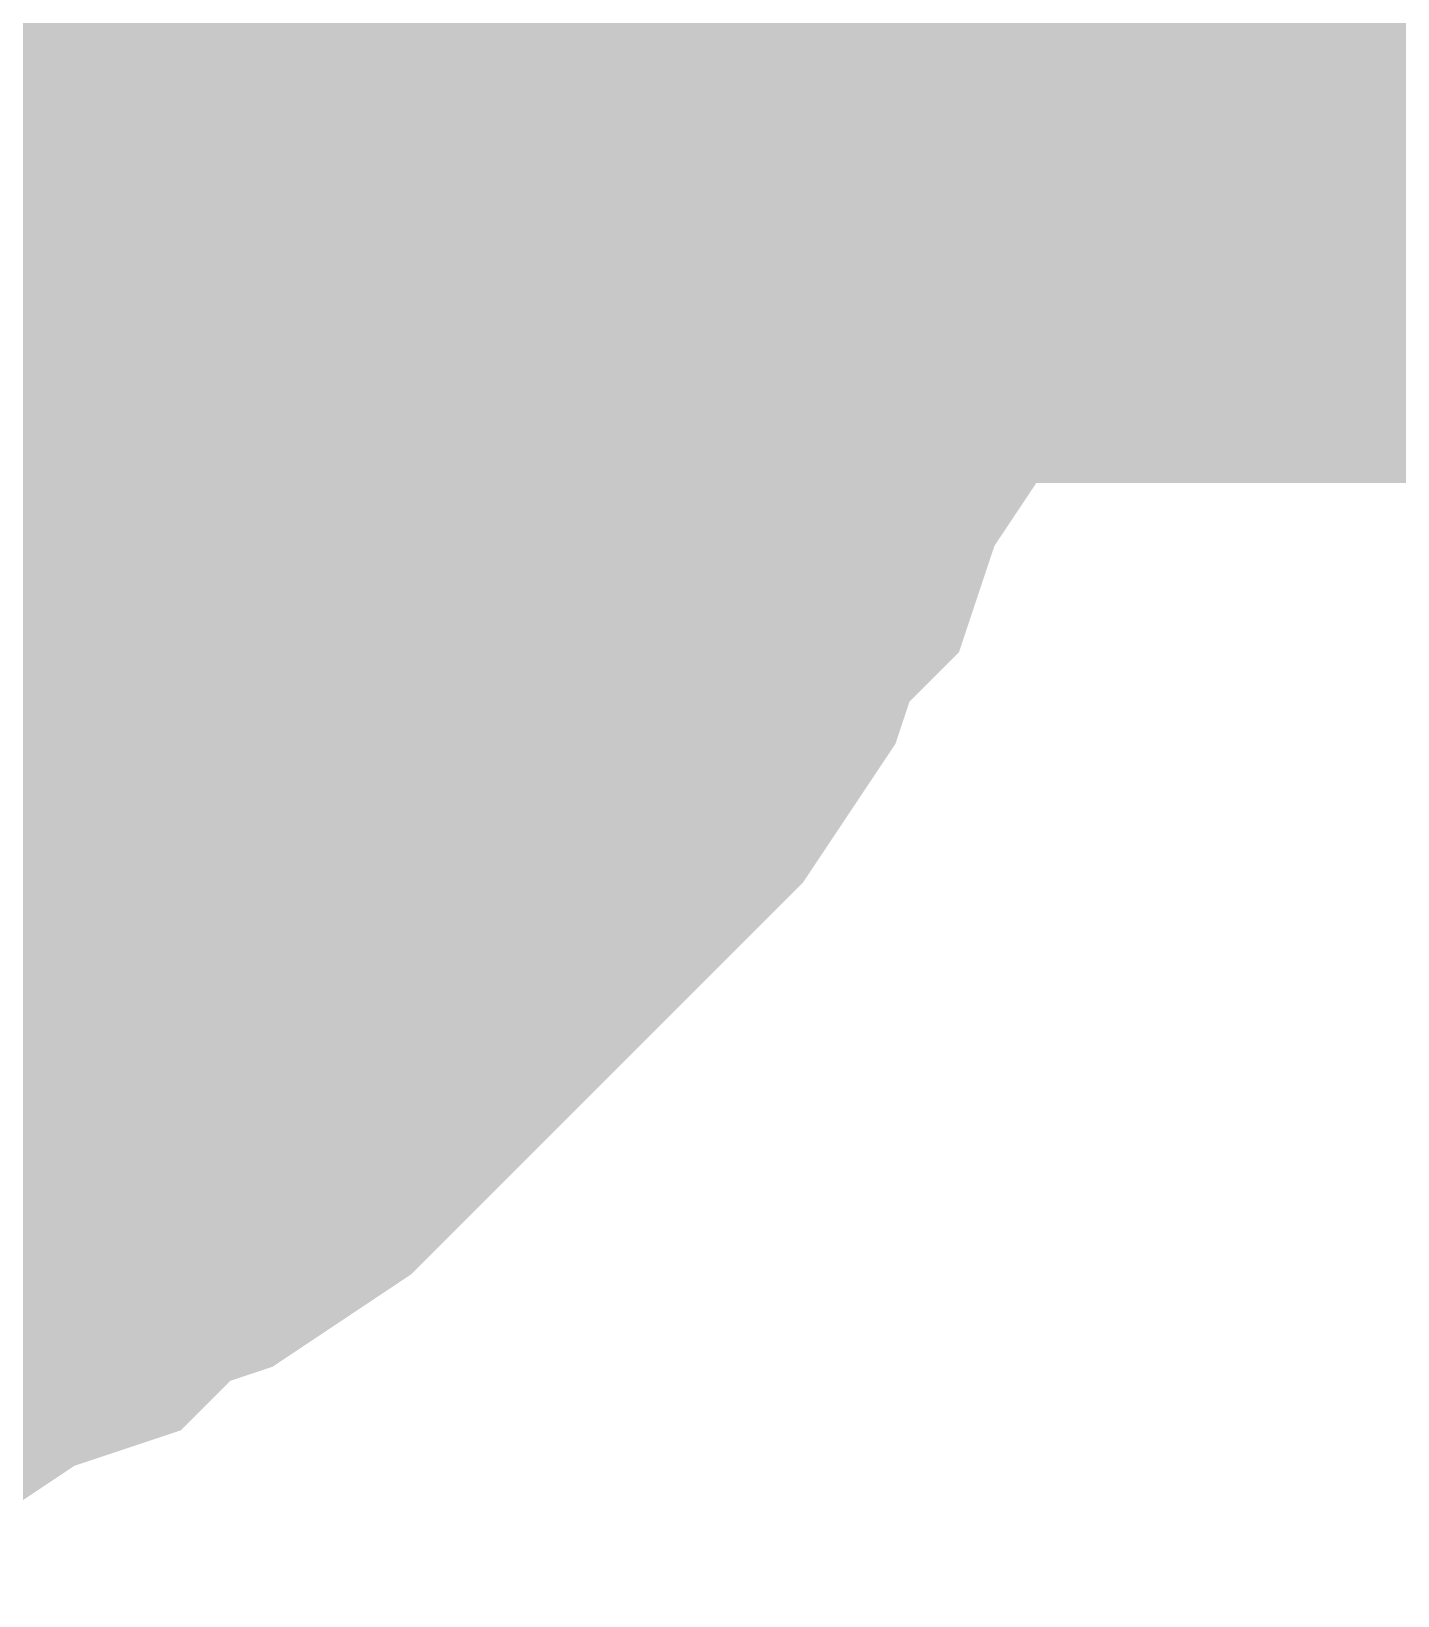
# Model space of a CAD drawing. Header units: inches. Extents: x 0 to 841, y 0 to 594.
# Drawn here: x 285.396 to 286.016, y 304.116 to 304.826 of the extents above; entities that cross this region are included whole.
import ezdxf

# ---------------------------------------------------------------- set-up
doc = ezdxf.new("R2010")
doc.units = ezdxf.units.IN
doc.layers.add('Sheet', color=255, linetype='Continuous')

msp = doc.modelspace()

# ---------------------------------------------------------------- linework, layer by layer
at = {"layer": 'Sheet'}
for points in [[(350.00494, 319.99819, 0.7493, 0.7493, 0), (340.01122, 319.99819, 0.7493, 0.7493, 0), (340.01122, 304.99546, 0.7493, 0.7493, 0), (300.01386, 304.99546, 0.7493, 0.7493, 0), (285.01204, 304.99546, 0.7493, 0.7493, 0)], [(285.77561, 304.99546, 0.29972, 0.29972, 0), (285.77561, 304.95054, 0.29972, 0.29972, 0), (285.77561, 304.91686, 0.29972, 0.29972, 0), (285.76438, 304.88317, 0.29972, 0.29972, 0), (285.76438, 304.83825, 0.29972, 0.29972, 0), (285.75315, 304.80456, 0.29972, 0.29972, 0), (285.74192, 304.77087, 0.29972, 0.29972, 0), (285.73069, 304.72595, 0.29972, 0.29972, 0), (285.71946, 304.69226, 0.29972, 0.29972, 0), (285.69701, 304.65858, 0.29972, 0.29972, 0), (285.68578, 304.62489, 0.29972, 0.29972, 0), (285.66332, 304.60243, 0.29972, 0.29972, 0), (285.65209, 304.56874, 0.29972, 0.29972, 0), (285.62963, 304.53505, 0.29972, 0.29972, 0), (285.60718, 304.51259, 0.29972, 0.29972, 0), (285.57349, 304.4789, 0.29972, 0.29972, 0), (285.55103, 304.45644, 0.29972, 0.29972, 0), (285.52857, 304.43398, 0.29972, 0.29972, 0), (285.49489, 304.4003, 0.29972, 0.29972, 0), (285.47243, 304.37784, 0.29972, 0.29972, 0), (285.43874, 304.35538, 0.29972, 0.29972, 0), (285.40505, 304.34415, 0.29972, 0.29972, 0), (285.3826, 304.32169, 0.29972, 0.29972, 0), (285.34891, 304.31046, 0.29972, 0.29972, 0), (285.31522, 304.288, 0.29972, 0.29972, 0), (285.28154, 304.27677, 0.29972, 0.29972, 0), (285.23662, 304.26554, 0.29972, 0.29972, 0)], [(285.77561, 304.99546, 0.29972, 0.29972, 0), (285.77561, 304.95054, 0.29972, 0.29972, 0), (285.77561, 304.91686, 0.29972, 0.29972, 0), (285.76438, 304.88317, 0.29972, 0.29972, 0), (285.76438, 304.83825, 0.29972, 0.29972, 0), (285.75315, 304.80456, 0.29972, 0.29972, 0), (285.74192, 304.77087, 0.29972, 0.29972, 0), (285.73069, 304.72595, 0.29972, 0.29972, 0), (285.71946, 304.69226, 0.29972, 0.29972, 0), (285.69701, 304.65858, 0.29972, 0.29972, 0), (285.68578, 304.62489, 0.29972, 0.29972, 0), (285.66332, 304.60243, 0.29972, 0.29972, 0), (285.65209, 304.56874, 0.29972, 0.29972, 0), (285.62963, 304.53505, 0.29972, 0.29972, 0), (285.60718, 304.51259, 0.29972, 0.29972, 0), (285.57349, 304.4789, 0.29972, 0.29972, 0), (285.55103, 304.45644, 0.29972, 0.29972, 0), (285.52857, 304.43398, 0.29972, 0.29972, 0), (285.49489, 304.4003, 0.29972, 0.29972, 0), (285.47243, 304.37784, 0.29972, 0.29972, 0), (285.43874, 304.35538, 0.29972, 0.29972, 0), (285.40505, 304.34415, 0.29972, 0.29972, 0), (285.3826, 304.32169, 0.29972, 0.29972, 0), (285.34891, 304.31046, 0.29972, 0.29972, 0), (285.31522, 304.288, 0.29972, 0.29972, 0), (285.28154, 304.27677, 0.29972, 0.29972, 0), (285.23662, 304.26554, 0.29972, 0.29972, 0)], [(285.77561, 304.99546, 0.29972, 0.29972, 0), (285.77561, 304.95054, 0.29972, 0.29972, 0), (285.77561, 304.91686, 0.29972, 0.29972, 0), (285.76438, 304.88317, 0.29972, 0.29972, 0), (285.76438, 304.83825, 0.29972, 0.29972, 0), (285.75315, 304.80456, 0.29972, 0.29972, 0), (285.74192, 304.77087, 0.29972, 0.29972, 0), (285.73069, 304.72595, 0.29972, 0.29972, 0), (285.71946, 304.69226, 0.29972, 0.29972, 0), (285.69701, 304.65858, 0.29972, 0.29972, 0), (285.68578, 304.62489, 0.29972, 0.29972, 0), (285.66332, 304.60243, 0.29972, 0.29972, 0), (285.65209, 304.56874, 0.29972, 0.29972, 0), (285.62963, 304.53505, 0.29972, 0.29972, 0), (285.60718, 304.51259, 0.29972, 0.29972, 0), (285.57349, 304.4789, 0.29972, 0.29972, 0), (285.55103, 304.45644, 0.29972, 0.29972, 0), (285.52857, 304.43398, 0.29972, 0.29972, 0), (285.49489, 304.4003, 0.29972, 0.29972, 0), (285.47243, 304.37784, 0.29972, 0.29972, 0), (285.43874, 304.35538, 0.29972, 0.29972, 0), (285.40505, 304.34415, 0.29972, 0.29972, 0), (285.3826, 304.32169, 0.29972, 0.29972, 0), (285.34891, 304.31046, 0.29972, 0.29972, 0), (285.31522, 304.288, 0.29972, 0.29972, 0), (285.28154, 304.27677, 0.29972, 0.29972, 0), (285.23662, 304.26554, 0.29972, 0.29972, 0)], [(285.77561, 304.99546, 0.29972, 0.29972, 0), (285.77561, 304.95054, 0.29972, 0.29972, 0), (285.77561, 304.91686, 0.29972, 0.29972, 0), (285.76438, 304.88317, 0.29972, 0.29972, 0), (285.76438, 304.83825, 0.29972, 0.29972, 0), (285.75315, 304.80456, 0.29972, 0.29972, 0), (285.74192, 304.77087, 0.29972, 0.29972, 0), (285.73069, 304.72595, 0.29972, 0.29972, 0), (285.71946, 304.69226, 0.29972, 0.29972, 0), (285.69701, 304.65858, 0.29972, 0.29972, 0), (285.68578, 304.62489, 0.29972, 0.29972, 0), (285.66332, 304.60243, 0.29972, 0.29972, 0), (285.65209, 304.56874, 0.29972, 0.29972, 0), (285.62963, 304.53505, 0.29972, 0.29972, 0), (285.60718, 304.51259, 0.29972, 0.29972, 0), (285.57349, 304.4789, 0.29972, 0.29972, 0), (285.55103, 304.45644, 0.29972, 0.29972, 0), (285.52857, 304.43398, 0.29972, 0.29972, 0), (285.49489, 304.4003, 0.29972, 0.29972, 0), (285.47243, 304.37784, 0.29972, 0.29972, 0), (285.43874, 304.35538, 0.29972, 0.29972, 0), (285.40505, 304.34415, 0.29972, 0.29972, 0), (285.3826, 304.32169, 0.29972, 0.29972, 0), (285.34891, 304.31046, 0.29972, 0.29972, 0), (285.31522, 304.288, 0.29972, 0.29972, 0), (285.28154, 304.27677, 0.29972, 0.29972, 0), (285.23662, 304.26554, 0.29972, 0.29972, 0)], [(285.77561, 304.99546, 0.29972, 0.29972, 0), (285.77561, 304.95054, 0.29972, 0.29972, 0), (285.77561, 304.91686, 0.29972, 0.29972, 0), (285.76438, 304.88317, 0.29972, 0.29972, 0), (285.76438, 304.83825, 0.29972, 0.29972, 0), (285.75315, 304.80456, 0.29972, 0.29972, 0), (285.74192, 304.77087, 0.29972, 0.29972, 0), (285.73069, 304.72595, 0.29972, 0.29972, 0), (285.71946, 304.69226, 0.29972, 0.29972, 0), (285.69701, 304.65858, 0.29972, 0.29972, 0), (285.68578, 304.62489, 0.29972, 0.29972, 0), (285.66332, 304.60243, 0.29972, 0.29972, 0), (285.65209, 304.56874, 0.29972, 0.29972, 0), (285.62963, 304.53505, 0.29972, 0.29972, 0), (285.60718, 304.51259, 0.29972, 0.29972, 0), (285.57349, 304.4789, 0.29972, 0.29972, 0), (285.55103, 304.45644, 0.29972, 0.29972, 0), (285.52857, 304.43398, 0.29972, 0.29972, 0), (285.49489, 304.4003, 0.29972, 0.29972, 0), (285.47243, 304.37784, 0.29972, 0.29972, 0), (285.43874, 304.35538, 0.29972, 0.29972, 0), (285.40505, 304.34415, 0.29972, 0.29972, 0), (285.3826, 304.32169, 0.29972, 0.29972, 0), (285.34891, 304.31046, 0.29972, 0.29972, 0), (285.31522, 304.288, 0.29972, 0.29972, 0), (285.28154, 304.27677, 0.29972, 0.29972, 0), (285.23662, 304.26554, 0.29972, 0.29972, 0)], [(285.77561, 304.99546, 0.29972, 0.29972, 0), (285.77561, 304.95054, 0.29972, 0.29972, 0), (285.77561, 304.91686, 0.29972, 0.29972, 0), (285.76438, 304.88317, 0.29972, 0.29972, 0), (285.76438, 304.83825, 0.29972, 0.29972, 0), (285.75315, 304.80456, 0.29972, 0.29972, 0), (285.74192, 304.77087, 0.29972, 0.29972, 0), (285.73069, 304.72595, 0.29972, 0.29972, 0), (285.71946, 304.69226, 0.29972, 0.29972, 0), (285.69701, 304.65858, 0.29972, 0.29972, 0), (285.68578, 304.62489, 0.29972, 0.29972, 0), (285.66332, 304.60243, 0.29972, 0.29972, 0), (285.65209, 304.56874, 0.29972, 0.29972, 0), (285.62963, 304.53505, 0.29972, 0.29972, 0), (285.60718, 304.51259, 0.29972, 0.29972, 0), (285.57349, 304.4789, 0.29972, 0.29972, 0), (285.55103, 304.45644, 0.29972, 0.29972, 0), (285.52857, 304.43398, 0.29972, 0.29972, 0), (285.49489, 304.4003, 0.29972, 0.29972, 0), (285.47243, 304.37784, 0.29972, 0.29972, 0), (285.43874, 304.35538, 0.29972, 0.29972, 0), (285.40505, 304.34415, 0.29972, 0.29972, 0), (285.3826, 304.32169, 0.29972, 0.29972, 0), (285.34891, 304.31046, 0.29972, 0.29972, 0), (285.31522, 304.288, 0.29972, 0.29972, 0), (285.28154, 304.27677, 0.29972, 0.29972, 0), (285.23662, 304.26554, 0.29972, 0.29972, 0)], [(285.51734, 304.99546, 0.29972, 0.29972, 0), (285.51734, 304.973, 0.29972, 0.29972, 0), (285.51734, 304.93932, 0.29972, 0.29972, 0), (285.50611, 304.91686, 0.29972, 0.29972, 0), (285.50611, 304.8944, 0.29972, 0.29972, 0), (285.50611, 304.87194, 0.29972, 0.29972, 0), (285.49489, 304.84948, 0.29972, 0.29972, 0), (285.48366, 304.81579, 0.29972, 0.29972, 0), (285.47243, 304.79333, 0.29972, 0.29972, 0), (285.47243, 304.77087, 0.29972, 0.29972, 0), (285.4612, 304.74841, 0.29972, 0.29972, 0), (285.44997, 304.73718, 0.29972, 0.29972, 0), (285.42751, 304.71472, 0.29972, 0.29972, 0), (285.41628, 304.69226, 0.29972, 0.29972, 0), (285.40505, 304.66981, 0.29972, 0.29972, 0), (285.3826, 304.65858, 0.29972, 0.29972, 0), (285.37137, 304.63612, 0.29972, 0.29972, 0), (285.34891, 304.62489, 0.29972, 0.29972, 0), (285.33768, 304.60243, 0.29972, 0.29972, 0), (285.31522, 304.5912, 0.29972, 0.29972, 0), (285.29277, 304.57997, 0.29972, 0.29972, 0), (285.27031, 304.55751, 0.29972, 0.29972, 0), (285.25908, 304.54628, 0.29972, 0.29972, 0), (285.23662, 304.53505, 0.29972, 0.29972, 0)], [(285.51734, 304.99546, 0.29972, 0.29972, 0), (285.51734, 304.973, 0.29972, 0.29972, 0), (285.51734, 304.93932, 0.29972, 0.29972, 0), (285.50611, 304.91686, 0.29972, 0.29972, 0), (285.50611, 304.8944, 0.29972, 0.29972, 0), (285.50611, 304.87194, 0.29972, 0.29972, 0), (285.49489, 304.84948, 0.29972, 0.29972, 0), (285.48366, 304.81579, 0.29972, 0.29972, 0), (285.47243, 304.79333, 0.29972, 0.29972, 0), (285.47243, 304.77087, 0.29972, 0.29972, 0), (285.4612, 304.74841, 0.29972, 0.29972, 0), (285.44997, 304.73718, 0.29972, 0.29972, 0), (285.42751, 304.71472, 0.29972, 0.29972, 0), (285.41628, 304.69226, 0.29972, 0.29972, 0), (285.40505, 304.66981, 0.29972, 0.29972, 0), (285.3826, 304.65858, 0.29972, 0.29972, 0), (285.37137, 304.63612, 0.29972, 0.29972, 0), (285.34891, 304.62489, 0.29972, 0.29972, 0), (285.33768, 304.60243, 0.29972, 0.29972, 0), (285.31522, 304.5912, 0.29972, 0.29972, 0), (285.29277, 304.57997, 0.29972, 0.29972, 0), (285.27031, 304.55751, 0.29972, 0.29972, 0), (285.25908, 304.54628, 0.29972, 0.29972, 0), (285.23662, 304.53505, 0.29972, 0.29972, 0)], [(285.51734, 304.99546, 0.29972, 0.29972, 0), (285.51734, 304.973, 0.29972, 0.29972, 0), (285.51734, 304.93932, 0.29972, 0.29972, 0), (285.50611, 304.91686, 0.29972, 0.29972, 0), (285.50611, 304.8944, 0.29972, 0.29972, 0), (285.50611, 304.87194, 0.29972, 0.29972, 0), (285.49489, 304.84948, 0.29972, 0.29972, 0), (285.48366, 304.81579, 0.29972, 0.29972, 0), (285.47243, 304.79333, 0.29972, 0.29972, 0), (285.47243, 304.77087, 0.29972, 0.29972, 0), (285.4612, 304.74841, 0.29972, 0.29972, 0), (285.44997, 304.73718, 0.29972, 0.29972, 0), (285.42751, 304.71472, 0.29972, 0.29972, 0), (285.41628, 304.69226, 0.29972, 0.29972, 0), (285.40505, 304.66981, 0.29972, 0.29972, 0), (285.3826, 304.65858, 0.29972, 0.29972, 0), (285.37137, 304.63612, 0.29972, 0.29972, 0), (285.34891, 304.62489, 0.29972, 0.29972, 0), (285.33768, 304.60243, 0.29972, 0.29972, 0), (285.31522, 304.5912, 0.29972, 0.29972, 0), (285.29277, 304.57997, 0.29972, 0.29972, 0), (285.27031, 304.55751, 0.29972, 0.29972, 0), (285.25908, 304.54628, 0.29972, 0.29972, 0), (285.23662, 304.53505, 0.29972, 0.29972, 0)], [(285.51734, 304.99546, 0.29972, 0.29972, 0), (285.51734, 304.973, 0.29972, 0.29972, 0), (285.51734, 304.93932, 0.29972, 0.29972, 0), (285.50611, 304.91686, 0.29972, 0.29972, 0), (285.50611, 304.8944, 0.29972, 0.29972, 0), (285.50611, 304.87194, 0.29972, 0.29972, 0), (285.49489, 304.84948, 0.29972, 0.29972, 0), (285.48366, 304.81579, 0.29972, 0.29972, 0), (285.47243, 304.79333, 0.29972, 0.29972, 0), (285.47243, 304.77087, 0.29972, 0.29972, 0), (285.4612, 304.74841, 0.29972, 0.29972, 0), (285.44997, 304.73718, 0.29972, 0.29972, 0), (285.42751, 304.71472, 0.29972, 0.29972, 0), (285.41628, 304.69226, 0.29972, 0.29972, 0), (285.40505, 304.66981, 0.29972, 0.29972, 0), (285.3826, 304.65858, 0.29972, 0.29972, 0), (285.37137, 304.63612, 0.29972, 0.29972, 0), (285.34891, 304.62489, 0.29972, 0.29972, 0), (285.33768, 304.60243, 0.29972, 0.29972, 0), (285.31522, 304.5912, 0.29972, 0.29972, 0), (285.29277, 304.57997, 0.29972, 0.29972, 0), (285.27031, 304.55751, 0.29972, 0.29972, 0), (285.25908, 304.54628, 0.29972, 0.29972, 0), (285.23662, 304.53505, 0.29972, 0.29972, 0)], [(285.50611, 304.8944, 0.09906, 0.09906, 0), (285.50611, 304.87194, 0.09906, 0.09906, 0), (285.49489, 304.84948, 0.09906, 0.09906, 0), (285.48366, 304.81579, 0.09906, 0.09906, 0), (285.47243, 304.79333, 0.09906, 0.09906, 0), (285.47243, 304.77087, 0.09906, 0.09906, 0), (285.4612, 304.74841, 0.09906, 0.09906, 0), (285.44997, 304.73718, 0.09906, 0.09906, 0), (285.42751, 304.71472, 0.09906, 0.09906, 0), (285.41628, 304.69226, 0.09906, 0.09906, 0), (285.40505, 304.66981, 0.09906, 0.09906, 0), (285.3826, 304.65858, 0.09906, 0.09906, 0), (285.37137, 304.63612, 0.09906, 0.09906, 0), (285.34891, 304.62489, 0.09906, 0.09906, 0), (285.33768, 304.60243, 0.09906, 0.09906, 0)], [(285.50611, 304.8944, 0.09906, 0.09906, 0), (285.50611, 304.87194, 0.09906, 0.09906, 0), (285.49489, 304.84948, 0.09906, 0.09906, 0), (285.48366, 304.81579, 0.09906, 0.09906, 0), (285.47243, 304.79333, 0.09906, 0.09906, 0), (285.47243, 304.77087, 0.09906, 0.09906, 0), (285.4612, 304.74841, 0.09906, 0.09906, 0), (285.44997, 304.73718, 0.09906, 0.09906, 0), (285.42751, 304.71472, 0.09906, 0.09906, 0), (285.41628, 304.69226, 0.09906, 0.09906, 0), (285.40505, 304.66981, 0.09906, 0.09906, 0), (285.3826, 304.65858, 0.09906, 0.09906, 0), (285.37137, 304.63612, 0.09906, 0.09906, 0), (285.34891, 304.62489, 0.09906, 0.09906, 0), (285.33768, 304.60243, 0.09906, 0.09906, 0)], [(285.50611, 304.8944, 0.09906, 0.09906, 0), (285.50611, 304.87194, 0.09906, 0.09906, 0), (285.49489, 304.84948, 0.09906, 0.09906, 0), (285.48366, 304.81579, 0.09906, 0.09906, 0), (285.47243, 304.79333, 0.09906, 0.09906, 0), (285.47243, 304.77087, 0.09906, 0.09906, 0), (285.4612, 304.74841, 0.09906, 0.09906, 0), (285.44997, 304.73718, 0.09906, 0.09906, 0), (285.42751, 304.71472, 0.09906, 0.09906, 0), (285.41628, 304.69226, 0.09906, 0.09906, 0), (285.40505, 304.66981, 0.09906, 0.09906, 0), (285.3826, 304.65858, 0.09906, 0.09906, 0), (285.37137, 304.63612, 0.09906, 0.09906, 0), (285.34891, 304.62489, 0.09906, 0.09906, 0), (285.33768, 304.60243, 0.09906, 0.09906, 0)], [(285.50611, 304.8944, 0.09906, 0.09906, 0), (285.50611, 304.87194, 0.09906, 0.09906, 0), (285.49489, 304.84948, 0.09906, 0.09906, 0), (285.48366, 304.81579, 0.09906, 0.09906, 0), (285.47243, 304.79333, 0.09906, 0.09906, 0), (285.47243, 304.77087, 0.09906, 0.09906, 0), (285.4612, 304.74841, 0.09906, 0.09906, 0), (285.44997, 304.73718, 0.09906, 0.09906, 0), (285.42751, 304.71472, 0.09906, 0.09906, 0), (285.41628, 304.69226, 0.09906, 0.09906, 0), (285.40505, 304.66981, 0.09906, 0.09906, 0), (285.3826, 304.65858, 0.09906, 0.09906, 0), (285.37137, 304.63612, 0.09906, 0.09906, 0), (285.34891, 304.62489, 0.09906, 0.09906, 0), (285.33768, 304.60243, 0.09906, 0.09906, 0)], [(285.76438, 304.88317, 0.09906, 0.09906, 0), (285.76438, 304.83825, 0.09906, 0.09906, 0), (285.75315, 304.80456, 0.09906, 0.09906, 0), (285.74192, 304.77087, 0.09906, 0.09906, 0), (285.73069, 304.72595, 0.09906, 0.09906, 0), (285.71946, 304.69226, 0.09906, 0.09906, 0), (285.69701, 304.65858, 0.09906, 0.09906, 0), (285.68578, 304.62489, 0.09906, 0.09906, 0), (285.66332, 304.60243, 0.09906, 0.09906, 0), (285.65209, 304.56874, 0.09906, 0.09906, 0), (285.62963, 304.53505, 0.09906, 0.09906, 0), (285.60718, 304.51259, 0.09906, 0.09906, 0), (285.57349, 304.4789, 0.09906, 0.09906, 0), (285.55103, 304.45644, 0.09906, 0.09906, 0), (285.52857, 304.43398, 0.09906, 0.09906, 0), (285.49489, 304.4003, 0.09906, 0.09906, 0), (285.47243, 304.37784, 0.09906, 0.09906, 0), (285.43874, 304.35538, 0.09906, 0.09906, 0), (285.40505, 304.34415, 0.09906, 0.09906, 0), (285.3826, 304.32169, 0.09906, 0.09906, 0), (285.34891, 304.31046, 0.09906, 0.09906, 0), (285.31522, 304.288, 0.09906, 0.09906, 0)], [(285.76438, 304.88317, 0.09906, 0.09906, 0), (285.76438, 304.83825, 0.09906, 0.09906, 0), (285.75315, 304.80456, 0.09906, 0.09906, 0), (285.74192, 304.77087, 0.09906, 0.09906, 0), (285.73069, 304.72595, 0.09906, 0.09906, 0), (285.71946, 304.69226, 0.09906, 0.09906, 0), (285.69701, 304.65858, 0.09906, 0.09906, 0), (285.68578, 304.62489, 0.09906, 0.09906, 0), (285.66332, 304.60243, 0.09906, 0.09906, 0), (285.65209, 304.56874, 0.09906, 0.09906, 0), (285.62963, 304.53505, 0.09906, 0.09906, 0), (285.60718, 304.51259, 0.09906, 0.09906, 0), (285.57349, 304.4789, 0.09906, 0.09906, 0), (285.55103, 304.45644, 0.09906, 0.09906, 0), (285.52857, 304.43398, 0.09906, 0.09906, 0), (285.49489, 304.4003, 0.09906, 0.09906, 0), (285.47243, 304.37784, 0.09906, 0.09906, 0), (285.43874, 304.35538, 0.09906, 0.09906, 0), (285.40505, 304.34415, 0.09906, 0.09906, 0), (285.3826, 304.32169, 0.09906, 0.09906, 0), (285.34891, 304.31046, 0.09906, 0.09906, 0), (285.31522, 304.288, 0.09906, 0.09906, 0)], [(285.76438, 304.88317, 0.09906, 0.09906, 0), (285.76438, 304.83825, 0.09906, 0.09906, 0), (285.75315, 304.80456, 0.09906, 0.09906, 0), (285.74192, 304.77087, 0.09906, 0.09906, 0), (285.73069, 304.72595, 0.09906, 0.09906, 0), (285.71946, 304.69226, 0.09906, 0.09906, 0), (285.69701, 304.65858, 0.09906, 0.09906, 0), (285.68578, 304.62489, 0.09906, 0.09906, 0), (285.66332, 304.60243, 0.09906, 0.09906, 0), (285.65209, 304.56874, 0.09906, 0.09906, 0), (285.62963, 304.53505, 0.09906, 0.09906, 0), (285.60718, 304.51259, 0.09906, 0.09906, 0), (285.57349, 304.4789, 0.09906, 0.09906, 0), (285.55103, 304.45644, 0.09906, 0.09906, 0), (285.52857, 304.43398, 0.09906, 0.09906, 0), (285.49489, 304.4003, 0.09906, 0.09906, 0), (285.47243, 304.37784, 0.09906, 0.09906, 0), (285.43874, 304.35538, 0.09906, 0.09906, 0), (285.40505, 304.34415, 0.09906, 0.09906, 0), (285.3826, 304.32169, 0.09906, 0.09906, 0), (285.34891, 304.31046, 0.09906, 0.09906, 0), (285.31522, 304.288, 0.09906, 0.09906, 0)], [(285.76438, 304.88317, 0.09906, 0.09906, 0), (285.76438, 304.83825, 0.09906, 0.09906, 0), (285.75315, 304.80456, 0.09906, 0.09906, 0), (285.74192, 304.77087, 0.09906, 0.09906, 0), (285.73069, 304.72595, 0.09906, 0.09906, 0), (285.71946, 304.69226, 0.09906, 0.09906, 0), (285.69701, 304.65858, 0.09906, 0.09906, 0), (285.68578, 304.62489, 0.09906, 0.09906, 0), (285.66332, 304.60243, 0.09906, 0.09906, 0), (285.65209, 304.56874, 0.09906, 0.09906, 0), (285.62963, 304.53505, 0.09906, 0.09906, 0), (285.60718, 304.51259, 0.09906, 0.09906, 0), (285.57349, 304.4789, 0.09906, 0.09906, 0), (285.55103, 304.45644, 0.09906, 0.09906, 0), (285.52857, 304.43398, 0.09906, 0.09906, 0), (285.49489, 304.4003, 0.09906, 0.09906, 0), (285.47243, 304.37784, 0.09906, 0.09906, 0), (285.43874, 304.35538, 0.09906, 0.09906, 0), (285.40505, 304.34415, 0.09906, 0.09906, 0), (285.3826, 304.32169, 0.09906, 0.09906, 0), (285.34891, 304.31046, 0.09906, 0.09906, 0), (285.31522, 304.288, 0.09906, 0.09906, 0)], [(285.76438, 304.88317, 0.09906, 0.09906, 0), (285.76438, 304.83825, 0.09906, 0.09906, 0), (285.75315, 304.80456, 0.09906, 0.09906, 0), (285.74192, 304.77087, 0.09906, 0.09906, 0), (285.73069, 304.72595, 0.09906, 0.09906, 0), (285.71946, 304.69226, 0.09906, 0.09906, 0), (285.69701, 304.65858, 0.09906, 0.09906, 0), (285.68578, 304.62489, 0.09906, 0.09906, 0), (285.66332, 304.60243, 0.09906, 0.09906, 0), (285.65209, 304.56874, 0.09906, 0.09906, 0), (285.62963, 304.53505, 0.09906, 0.09906, 0), (285.60718, 304.51259, 0.09906, 0.09906, 0), (285.57349, 304.4789, 0.09906, 0.09906, 0), (285.55103, 304.45644, 0.09906, 0.09906, 0), (285.52857, 304.43398, 0.09906, 0.09906, 0), (285.49489, 304.4003, 0.09906, 0.09906, 0), (285.47243, 304.37784, 0.09906, 0.09906, 0), (285.43874, 304.35538, 0.09906, 0.09906, 0), (285.40505, 304.34415, 0.09906, 0.09906, 0), (285.3826, 304.32169, 0.09906, 0.09906, 0), (285.34891, 304.31046, 0.09906, 0.09906, 0), (285.31522, 304.288, 0.09906, 0.09906, 0)], [(285.76438, 304.88317, 0.09906, 0.09906, 0), (285.76438, 304.83825, 0.09906, 0.09906, 0), (285.75315, 304.80456, 0.09906, 0.09906, 0), (285.74192, 304.77087, 0.09906, 0.09906, 0), (285.73069, 304.72595, 0.09906, 0.09906, 0), (285.71946, 304.69226, 0.09906, 0.09906, 0), (285.69701, 304.65858, 0.09906, 0.09906, 0), (285.68578, 304.62489, 0.09906, 0.09906, 0), (285.66332, 304.60243, 0.09906, 0.09906, 0), (285.65209, 304.56874, 0.09906, 0.09906, 0), (285.62963, 304.53505, 0.09906, 0.09906, 0), (285.60718, 304.51259, 0.09906, 0.09906, 0), (285.57349, 304.4789, 0.09906, 0.09906, 0), (285.55103, 304.45644, 0.09906, 0.09906, 0), (285.52857, 304.43398, 0.09906, 0.09906, 0), (285.49489, 304.4003, 0.09906, 0.09906, 0), (285.47243, 304.37784, 0.09906, 0.09906, 0), (285.43874, 304.35538, 0.09906, 0.09906, 0), (285.40505, 304.34415, 0.09906, 0.09906, 0), (285.3826, 304.32169, 0.09906, 0.09906, 0), (285.34891, 304.31046, 0.09906, 0.09906, 0), (285.31522, 304.288, 0.09906, 0.09906, 0)]]:
    msp.add_lwpolyline(points, format="xyseb", dxfattribs=at)
msp.add_lwpolyline([(284.74601, 305.00001, 0.508, 0.508, 1), (285.25401, 305.00001, 0.508, 0.508, 1)], format="xyseb", close=True, dxfattribs=at)

doc.saveas('drawing.dxf')
